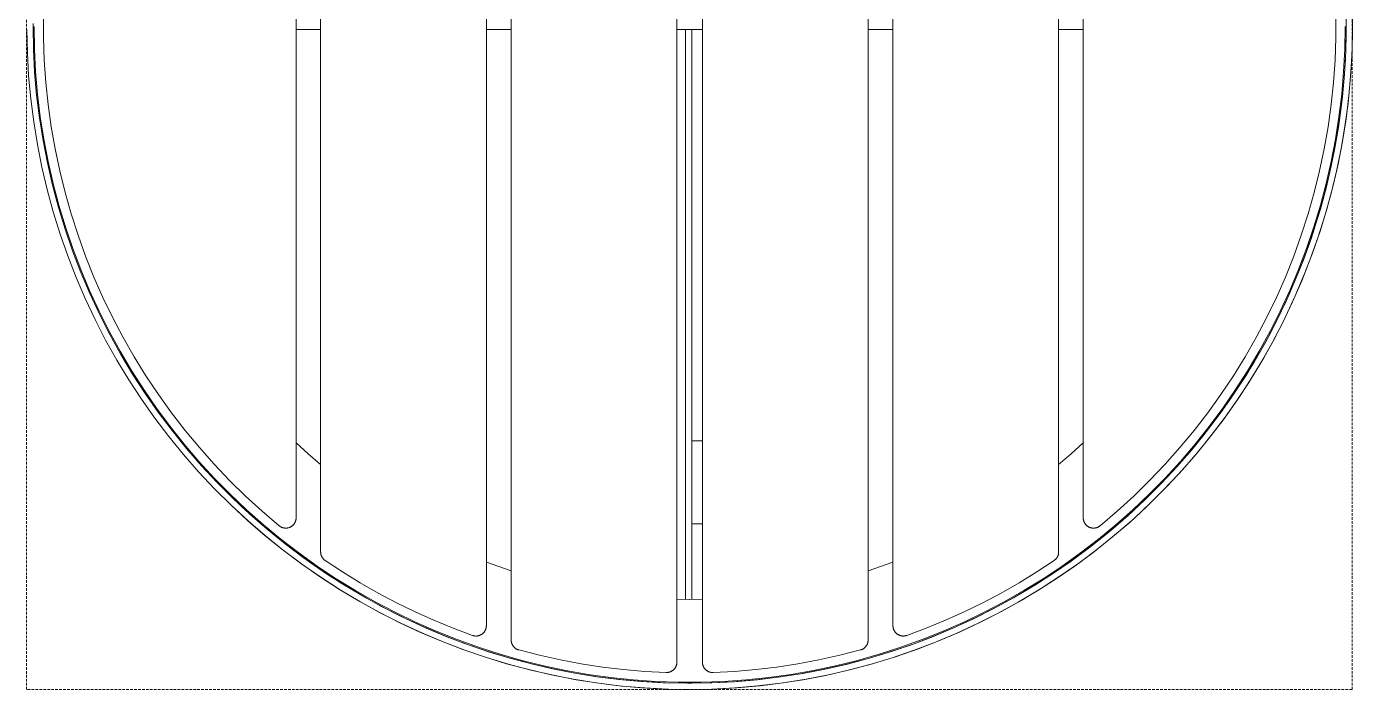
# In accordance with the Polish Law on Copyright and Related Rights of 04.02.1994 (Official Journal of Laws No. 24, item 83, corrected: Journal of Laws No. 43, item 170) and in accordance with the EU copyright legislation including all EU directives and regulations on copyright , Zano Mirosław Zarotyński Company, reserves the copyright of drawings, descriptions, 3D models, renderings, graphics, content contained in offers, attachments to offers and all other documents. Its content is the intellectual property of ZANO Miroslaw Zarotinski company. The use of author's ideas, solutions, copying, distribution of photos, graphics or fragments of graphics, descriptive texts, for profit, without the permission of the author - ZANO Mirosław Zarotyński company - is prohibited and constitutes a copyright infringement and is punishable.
# Model space of a CAD drawing. Header units: millimetres. Extents: x -93 to 2210, y -85 to 1555.
# Drawn here: x -35 to 605, y -85 to 235 of the extents above; entities that cross this region are included whole.
import ezdxf

# ---------------------------------------------------------------- set-up
doc = ezdxf.new("R2010")
doc.units = ezdxf.units.MM
doc.linetypes.add('HIDDEN', pattern=[1.905, 1.27, -0.635])
doc.layers.add('ZANO_R', color=7, linetype='Continuous', lineweight=0)
doc.layers.add('ZANO_R_przerywana', color=7, linetype='HIDDEN', lineweight=0)

msp = doc.modelspace()

# ---------------------------------------------------------------- linework, layer by layer
at = {"layer": 'ZANO_R'}
for p, q in [((278.83, -72.07), (278.83, 541.54)), ((291.14, 541.54), (291.14, -72.07)), ((198.83, 530.85), (198.83, -61.39)), ((371.14, -61.39), (371.14, 530.85)), ((186.83, -54.47), (186.83, 523.94)), ((383.14, 523.94), (383.14, -54.47)), ((106.83, 488.35), (106.83, -18.88)), ((463.14, -18.88), (463.14, 488.35)), ((94.99, -2.38), (94.99, 471.85)), ((474.99, 471.85), (474.99, -2.38)), ((601.82, 244.96), (601.99, 233.9)), ((604.8, 245.79), (604.99, 234.64)), ((-26.97, 229.33), (-26.97, 240.13)), ((596.94, 240.13), (596.94, 229.33)), ((601.93, 240.7), (601.95, 229.72)), ((604.91, 241.93), (604.96, 230.84)), ((-34.76, 222.09), (-35.01, 233.24)), ((-32.01, 236.24), (-32.01, 233.24)), ((-31.82, 223.68), (-32.01, 234.73)), ((-31.51, 233.24), (-32.01, 233.24)), ((-31.32, 223.81), (-31.51, 234.73)), ((106.83, 233.24), (94.99, 233.24)), ((198.83, 233.24), (186.83, 233.24)), ((291.14, 233.24), (278.83, 233.24)), ((282.99, -41.76), (282.99, 233.24)), ((285.99, 233.24), (285.99, -41.77)), ((383.14, 233.24), (371.14, 233.24)), ((474.99, 233.24), (463.14, 233.24)), ((601.49, 234.73), (601.3, 223.81)), ((601.98, 233.24), (601.48, 233.24)), ((601.99, 233.9), (601.76, 222.85)), ((604.96, 230.84), (604.64, 219.75)), ((604.99, 234.64), (604.79, 223.49)), ((604.99, 233.24), (604.98, 233.24)), ((604.99, 236.24), (604.99, 233.24)), ((-26.59, 218.54), (-26.97, 229.33)), ((596.94, 229.33), (596.57, 218.54)), ((601.95, 229.72), (601.58, 218.75)), ((-34.13, 210.95), (-34.76, 222.09)), ((-31.24, 212.64), (-31.82, 223.68)), ((-30.76, 212.9), (-31.32, 223.81)), ((-25.85, 207.77), (-26.59, 218.54)), ((596.57, 218.54), (595.82, 207.77)), ((601.3, 223.81), (600.73, 212.9)), ((601.58, 218.75), (600.84, 207.8)), ((601.76, 222.85), (601.16, 211.81)), ((604.64, 219.75), (603.93, 208.68)), ((604.79, 223.49), (604.2, 212.36)), ((-30.28, 201.62), (-31.24, 212.64)), ((-29.82, 202.01), (-30.76, 212.9)), ((600.73, 212.9), (599.79, 202.01)), ((601.16, 211.81), (600.17, 200.8)), ((604.2, 212.36), (603.23, 201.25)), ((-33.11, 199.85), (-34.13, 210.95)), ((-24.73, 197.03), (-25.85, 207.77)), ((595.82, 207.77), (594.7, 197.03)), ((600.84, 207.8), (599.72, 196.88)), ((603.93, 208.68), (602.83, 197.64)), ((-31.7, 188.79), (-33.11, 199.85)), ((-28.93, 190.65), (-30.28, 201.62)), ((-28.5, 191.17), (-29.82, 202.01)), ((599.79, 202.01), (598.47, 191.17)), ((600.17, 200.8), (598.79, 189.83)), ((603.23, 201.25), (601.87, 190.18)), ((-23.24, 186.34), (-24.73, 197.03)), ((594.7, 197.03), (593.21, 186.34)), ((599.72, 196.88), (598.22, 186)), ((602.83, 197.64), (601.35, 186.65)), ((-29.9, 177.78), (-31.7, 188.79)), ((-27.2, 179.73), (-28.93, 190.65)), ((-26.81, 180.37), (-28.5, 191.17)), ((-21.38, 175.7), (-23.24, 186.34)), ((593.21, 186.34), (591.35, 175.7)), ((598.22, 186), (596.34, 175.19)), ((598.47, 191.17), (596.78, 180.37)), ((598.79, 189.83), (597.03, 178.91)), ((601.35, 186.65), (599.5, 175.71)), ((601.87, 190.18), (600.13, 179.16)), ((-25.1, 168.88), (-27.2, 179.73)), ((-24.75, 169.64), (-26.81, 180.37)), ((596.78, 180.37), (594.72, 169.64)), ((-27.73, 166.84), (-29.9, 177.78)), ((-19.15, 165.13), (-21.38, 175.7)), ((591.35, 175.7), (589.13, 165.13)), ((596.34, 175.19), (594.1, 164.44)), ((597.03, 178.91), (594.9, 168.07)), ((599.5, 175.71), (597.26, 164.85)), ((600.13, 179.16), (598, 168.22)), ((-25.17, 155.99), (-27.73, 166.84)), ((-22.61, 158.11), (-25.1, 168.88)), ((-22.32, 158.99), (-24.75, 169.64)), ((594.72, 169.64), (592.29, 158.99)), ((594.9, 168.07), (592.39, 157.3)), ((598, 168.22), (595.49, 157.35)), ((-16.56, 154.65), (-19.15, 165.13)), ((589.13, 165.13), (586.54, 154.65)), ((594.1, 164.44), (591.48, 153.78)), ((597.26, 164.85), (594.65, 154.07)), ((-22.24, 145.23), (-25.17, 155.99)), ((-19.75, 147.43), (-22.61, 158.11)), ((-19.52, 148.43), (-22.32, 158.99)), ((-13.61, 144.27), (-16.56, 154.65)), ((586.54, 154.65), (583.58, 144.27)), ((591.48, 153.78), (588.49, 143.22)), ((592.29, 158.99), (589.49, 148.43)), ((592.39, 157.3), (589.5, 146.63)), ((594.65, 154.07), (591.67, 143.38)), ((595.49, 157.35), (592.61, 146.58)), ((-16.52, 136.85), (-19.75, 147.43)), ((-16.36, 137.97), (-19.52, 148.43)), ((589.49, 148.43), (586.33, 137.97)), ((-18.93, 134.58), (-22.24, 145.23)), ((-10.3, 133.99), (-13.61, 144.27)), ((583.58, 144.27), (580.27, 133.99)), ((588.49, 143.22), (585.14, 132.77)), ((589.5, 146.63), (586.24, 136.06)), ((591.67, 143.38), (588.32, 132.81)), ((592.61, 146.58), (589.35, 135.91)), ((-15.26, 124.05), (-18.93, 134.58)), ((-12.93, 126.4), (-16.52, 136.85)), ((-12.84, 127.63), (-16.36, 137.97)), ((586.24, 136.06), (582.62, 125.62)), ((586.33, 137.97), (582.81, 127.63)), ((589.35, 135.91), (585.72, 125.37)), ((-6.64, 123.83), (-10.3, 133.99)), ((580.27, 133.99), (576.61, 123.83)), ((585.14, 132.77), (581.43, 122.43)), ((588.32, 132.81), (584.61, 122.36)), ((-11.22, 113.65), (-15.26, 124.05)), ((-8.97, 116.08), (-12.93, 126.4)), ((-8.96, 117.41), (-12.84, 127.63)), ((-2.62, 113.81), (-6.64, 123.83)), ((576.61, 123.83), (572.6, 113.81)), ((581.43, 122.43), (577.36, 112.24)), ((582.62, 125.62), (578.63, 115.31)), ((582.81, 127.63), (578.94, 117.41)), ((584.61, 122.36), (580.53, 112.04)), ((585.72, 125.37), (581.73, 114.96)), ((-4.65, 105.9), (-8.97, 116.08)), ((-4.74, 107.33), (-8.96, 117.41)), ((578.63, 115.31), (574.29, 105.14)), ((578.94, 117.41), (574.71, 107.33)), ((-6.82, 103.4), (-11.22, 113.65)), ((1.73, 103.93), (-2.62, 113.81)), ((572.6, 113.81), (568.24, 103.93)), ((577.36, 112.24), (572.95, 102.19)), ((580.53, 112.04), (576.1, 101.87)), ((581.73, 114.96), (577.37, 104.69)), ((-2.07, 93.32), (-6.82, 103.4)), ((-0.17, 97.41), (-4.74, 107.33)), ((0.02, 95.88), (-4.65, 105.9)), ((6.43, 94.2), (1.73, 103.93)), ((568.24, 103.93), (563.55, 94.2)), ((574.29, 105.14), (569.59, 95.13)), ((574.71, 107.33), (570.14, 97.41)), ((577.37, 104.69), (572.66, 94.58)), ((4.74, 87.65), (-0.17, 97.41)), ((570.14, 97.41), (565.23, 87.65)), ((572.95, 102.19), (568.18, 92.3)), ((576.1, 101.87), (571.32, 91.86)), ((3.03, 83.4), (-2.07, 93.32)), ((5.03, 86.02), (0.02, 95.88)), ((11.46, 84.65), (6.43, 94.2)), ((563.55, 94.2), (558.52, 84.65)), ((568.18, 92.3), (563.08, 82.58)), ((569.59, 95.13), (564.55, 85.29)), ((571.32, 91.86), (566.2, 82.02)), ((572.66, 94.58), (567.6, 84.64)), ((8.48, 73.67), (3.03, 83.4)), ((9.98, 78.06), (4.74, 87.65)), ((10.39, 76.35), (5.03, 86.02)), ((16.82, 75.27), (11.46, 84.65)), ((558.52, 84.65), (553.16, 75.27)), ((564.55, 85.29), (559.17, 75.63)), ((565.23, 87.65), (559.99, 78.06)), ((567.6, 84.64), (562.2, 74.88)), ((15.56, 68.66), (9.98, 78.06)), ((559.99, 78.06), (554.42, 68.66)), ((563.08, 82.58), (557.65, 73.04)), ((566.2, 82.02), (560.74, 72.37)), ((14.26, 64.13), (8.48, 73.67)), ((16.08, 66.87), (10.39, 76.35)), ((22.49, 66.09), (16.82, 75.27)), ((553.16, 75.27), (547.48, 66.09)), ((557.65, 73.04), (551.89, 63.69)), ((559.17, 75.63), (553.46, 66.17)), ((560.74, 72.37), (554.94, 62.91)), ((562.2, 74.88), (556.47, 65.32)), ((20.37, 54.8), (14.26, 64.13)), ((21.45, 59.46), (15.56, 68.66)), ((22.09, 57.6), (16.08, 66.87)), ((28.49, 57.11), (22.49, 66.09)), ((547.48, 66.09), (541.49, 57.11)), ((553.46, 66.17), (547.42, 56.91)), ((554.42, 68.66), (548.53, 59.46)), ((556.47, 65.32), (550.4, 55.97)), ((27.66, 50.47), (21.45, 59.46)), ((548.53, 59.46), (542.32, 50.47)), ((551.89, 63.69), (545.8, 54.56)), ((554.94, 62.91), (548.83, 53.66)), ((26.8, 45.69), (20.37, 54.8)), ((28.43, 48.54), (22.09, 57.6)), ((34.79, 48.34), (28.49, 57.11)), ((541.49, 57.11), (535.19, 48.34)), ((545.8, 54.56), (539.41, 45.63)), ((547.42, 56.91), (541.06, 47.87)), ((548.83, 53.66), (542.39, 44.62)), ((550.4, 55.97), (544.01, 46.83)), ((33.54, 36.81), (26.8, 45.69)), ((34.17, 41.7), (27.66, 50.47)), ((35.08, 39.71), (28.43, 48.54)), ((41.39, 39.79), (34.79, 48.34)), ((535.19, 48.34), (528.59, 39.79)), ((539.41, 45.63), (532.71, 36.94)), ((541.06, 47.87), (534.38, 39.05)), ((542.32, 50.47), (535.81, 41.7)), ((544.01, 46.83), (537.3, 37.91)), ((40.98, 33.16), (34.17, 41.7)), ((42.03, 31.11), (35.08, 39.71)), ((48.28, 31.48), (41.39, 39.79)), ((528.59, 39.79), (521.7, 31.48)), ((534.38, 39.05), (527.41, 30.48)), ((535.81, 41.7), (528.99, 33.16)), ((542.39, 44.62), (535.65, 35.81)), ((40.59, 28.17), (33.54, 36.81)), ((48.08, 24.85), (40.98, 33.16)), ((100.83, 28.48), (94.99, 33.85)), ((291.14, 34.73), (285.99, 34.73)), ((474.99, 33.85), (469.14, 28.48)), ((528.99, 33.16), (521.89, 24.85)), ((532.71, 36.94), (525.71, 28.48)), ((535.65, 35.81), (528.6, 27.25)), ((537.3, 37.91), (530.29, 29.24)), ((47.94, 19.78), (40.59, 28.17)), ((49.28, 22.76), (42.03, 31.11)), ((55.45, 23.41), (48.28, 31.48)), ((106.83, 23.28), (100.83, 28.48)), ((469.14, 28.48), (463.14, 23.28)), ((521.7, 31.48), (514.52, 23.41)), ((525.71, 28.48), (518.43, 20.27)), ((527.41, 30.48), (520.14, 22.15)), ((528.6, 27.25), (521.27, 18.93)), ((530.29, 29.24), (522.98, 20.82)), ((55.57, 11.65), (47.94, 19.78)), ((55.47, 16.8), (48.08, 24.85)), ((56.82, 14.67), (49.28, 22.76)), ((62.9, 15.59), (55.45, 23.41)), ((514.52, 23.41), (507.07, 15.59)), ((518.43, 20.27), (510.86, 12.31)), ((520.14, 22.15), (512.58, 14.08)), ((521.89, 24.85), (514.51, 16.8)), ((522.98, 20.82), (515.38, 12.66)), ((63.13, 9.01), (55.47, 16.8)), ((64.63, 6.85), (56.82, 14.67)), ((70.62, 8.04), (62.9, 15.59)), ((507.07, 15.59), (499.36, 8.04)), ((512.58, 14.08), (504.75, 6.27)), ((514.51, 16.8), (506.85, 9.01)), ((521.27, 18.93), (513.65, 10.87)), ((63.48, 3.79), (55.57, 11.65)), ((63.66, 3.62), (55.8, 11.41)), ((68.55, 3.12), (60.83, 10.58)), ((71.05, 1.49), (63.13, 9.01)), ((72.71, -0.7), (64.63, 6.85)), ((78.59, 0.76), (70.62, 8.04)), ((499.36, 8.04), (491.38, 0.76)), ((506.85, 9.01), (498.92, 1.49)), ((510.86, 12.31), (503.02, 4.63)), ((513.65, 10.87), (505.75, 3.08)), ((515.38, 12.66), (507.51, 4.76)), ((71.67, -3.79), (63.48, 3.79)), ((71.78, -3.89), (63.66, 3.62)), ((76.52, -4.08), (68.55, 3.12)), ((79.23, -5.76), (71.05, 1.49)), ((86.81, -6.24), (78.59, 0.76)), ((491.38, 0.76), (483.16, -6.24)), ((498.92, 1.49), (490.75, -5.76)), ((503.02, 4.63), (494.93, -2.78)), ((504.75, 6.27), (496.65, -1.25)), ((505.75, 3.08), (497.59, -4.43)), ((507.51, 4.76), (499.36, -2.85)), ((80.11, -11.08), (71.67, -3.79)), ((80.15, -11.12), (71.78, -3.89)), ((81.05, -7.95), (72.71, -0.7)), ((84.73, -11), (76.52, -4.08)), ((87.65, -12.72), (79.23, -5.76)), ((86.95, -6.35), (86.81, -6.24)), ((87.09, -6.46), (86.95, -6.35)), ((93.08, -6.31), (92.94, -6.42)), ((93.22, -6.2), (93.08, -6.31)), ((93.35, -6.09), (93.22, -6.2)), ((93.47, -5.97), (93.35, -6.09)), ((93.6, -5.84), (93.47, -5.97)), ((93.71, -5.72), (93.6, -5.84)), ((93.83, -5.59), (93.71, -5.72)), ((93.94, -5.45), (93.83, -5.59)), ((94.04, -5.31), (93.94, -5.45)), ((94.14, -5.17), (94.04, -5.31)), ((94.23, -5.02), (94.14, -5.17)), ((94.32, -4.87), (94.23, -5.02)), ((94.41, -4.72), (94.32, -4.87)), ((94.49, -4.57), (94.41, -4.72)), ((94.56, -4.41), (94.49, -4.57)), ((94.63, -4.25), (94.56, -4.41)), ((94.69, -4.09), (94.63, -4.25)), ((94.74, -3.92), (94.69, -4.09)), ((94.8, -3.76), (94.74, -3.92)), ((94.84, -3.59), (94.8, -3.76)), ((94.88, -3.42), (94.84, -3.59)), ((94.91, -3.25), (94.88, -3.42)), ((94.94, -3.08), (94.91, -3.25)), ((94.96, -2.9), (94.94, -3.08)), ((94.98, -2.73), (94.96, -2.9)), ((94.99, -2.38), (94.98, -2.56)), ((94.98, -2.56), (94.98, -2.73)), ((285.99, -5.27), (291.14, -5.27)), ((474.99, -2.56), (474.99, -2.38)), ((475, -2.73), (474.99, -2.56)), ((475.01, -2.9), (475, -2.73)), ((475.04, -3.08), (475.01, -2.9)), ((475.06, -3.25), (475.04, -3.08)), ((475.1, -3.42), (475.06, -3.25)), ((475.13, -3.59), (475.1, -3.42)), ((475.18, -3.76), (475.13, -3.59)), ((475.23, -3.92), (475.18, -3.76)), ((475.29, -4.09), (475.23, -3.92)), ((475.35, -4.25), (475.29, -4.09)), ((475.42, -4.41), (475.35, -4.25)), ((475.49, -4.57), (475.42, -4.41)), ((475.57, -4.72), (475.49, -4.57)), ((475.65, -4.87), (475.57, -4.72)), ((475.74, -5.02), (475.65, -4.87)), ((475.84, -5.17), (475.74, -5.02)), ((475.93, -5.31), (475.84, -5.17)), ((476.04, -5.45), (475.93, -5.31)), ((476.15, -5.59), (476.04, -5.45)), ((476.26, -5.72), (476.15, -5.59)), ((476.38, -5.84), (476.26, -5.72)), ((476.5, -5.97), (476.38, -5.84)), ((476.63, -6.09), (476.5, -5.97)), ((476.76, -6.2), (476.63, -6.09)), ((476.89, -6.31), (476.76, -6.2)), ((477.03, -6.42), (476.89, -6.31)), ((490.75, -5.76), (482.32, -12.72)), ((483.03, -6.35), (482.89, -6.46)), ((483.16, -6.24), (483.03, -6.35)), ((494.93, -2.78), (486.58, -9.91)), ((496.65, -1.25), (488.29, -8.49)), ((497.59, -4.43), (489.17, -11.66)), ((499.36, -2.85), (490.95, -10.18)), ((88.8, -18.07), (80.11, -11.08)), ((88.77, -18.05), (80.15, -11.12)), ((89.63, -14.92), (81.05, -7.95)), ((93.17, -17.64), (84.73, -11)), ((87.23, -6.55), (87.09, -6.46)), ((87.38, -6.65), (87.23, -6.55)), ((87.53, -6.74), (87.38, -6.65)), ((87.68, -6.82), (87.53, -6.74)), ((96.31, -19.38), (87.65, -12.72)), ((87.84, -6.9), (87.68, -6.82)), ((87.99, -6.97), (87.84, -6.9)), ((88.15, -7.03), (87.99, -6.97)), ((88.32, -7.1), (88.15, -7.03)), ((88.48, -7.15), (88.32, -7.1)), ((88.65, -7.2), (88.48, -7.15)), ((88.82, -7.24), (88.65, -7.2)), ((88.99, -7.28), (88.82, -7.24)), ((89.16, -7.31), (88.99, -7.28)), ((89.33, -7.34), (89.16, -7.31)), ((89.5, -7.36), (89.33, -7.34)), ((89.67, -7.37), (89.5, -7.36)), ((89.85, -7.38), (89.67, -7.37)), ((90.02, -7.38), (89.85, -7.38)), ((90.2, -7.38), (90.02, -7.38)), ((90.37, -7.37), (90.2, -7.38)), ((90.54, -7.35), (90.37, -7.37)), ((90.71, -7.33), (90.54, -7.35)), ((90.89, -7.3), (90.71, -7.33)), ((91.06, -7.27), (90.89, -7.3)), ((91.23, -7.23), (91.06, -7.27)), ((91.39, -7.18), (91.23, -7.23)), ((91.56, -7.13), (91.39, -7.18)), ((91.72, -7.07), (91.56, -7.13)), ((91.88, -7.01), (91.72, -7.07)), ((92.04, -6.94), (91.88, -7.01)), ((92.2, -6.87), (92.04, -6.94)), ((92.36, -6.79), (92.2, -6.87)), ((92.51, -6.7), (92.36, -6.79)), ((92.66, -6.61), (92.51, -6.7)), ((92.8, -6.52), (92.66, -6.61)), ((92.94, -6.42), (92.8, -6.52)), ((482.32, -12.72), (473.66, -19.38)), ((477.17, -6.52), (477.03, -6.42)), ((477.32, -6.61), (477.17, -6.52)), ((477.47, -6.7), (477.32, -6.61)), ((477.62, -6.79), (477.47, -6.7)), ((477.77, -6.87), (477.62, -6.79)), ((477.93, -6.94), (477.77, -6.87)), ((478.09, -7.01), (477.93, -6.94)), ((486.58, -9.91), (477.98, -16.74)), ((478.25, -7.07), (478.09, -7.01)), ((478.42, -7.13), (478.25, -7.07)), ((478.58, -7.18), (478.42, -7.13)), ((478.75, -7.23), (478.58, -7.18)), ((478.92, -7.27), (478.75, -7.23)), ((479.09, -7.3), (478.92, -7.27)), ((479.26, -7.33), (479.09, -7.3)), ((479.43, -7.35), (479.26, -7.33)), ((479.61, -7.37), (479.43, -7.35)), ((479.78, -7.38), (479.61, -7.37)), ((488.29, -8.49), (479.69, -15.43)), ((479.95, -7.38), (479.78, -7.38)), ((480.13, -7.38), (479.95, -7.38)), ((480.3, -7.37), (480.13, -7.38)), ((480.47, -7.36), (480.3, -7.37)), ((480.65, -7.34), (480.47, -7.36)), ((489.17, -11.66), (480.51, -18.59)), ((480.82, -7.31), (480.65, -7.34)), ((480.99, -7.28), (480.82, -7.31)), ((481.16, -7.24), (480.99, -7.28)), ((481.33, -7.2), (481.16, -7.24)), ((481.49, -7.15), (481.33, -7.2)), ((481.66, -7.1), (481.49, -7.15)), ((481.82, -7.03), (481.66, -7.1)), ((481.98, -6.97), (481.82, -7.03)), ((482.14, -6.9), (481.98, -6.97)), ((482.3, -6.82), (482.14, -6.9)), ((490.95, -10.18), (482.29, -17.2)), ((482.45, -6.74), (482.3, -6.82)), ((482.6, -6.65), (482.45, -6.74)), ((482.74, -6.55), (482.6, -6.65)), ((482.89, -6.46), (482.74, -6.55)), ((97.62, -24.68), (88.77, -18.05)), ((97.72, -24.75), (88.8, -18.07)), ((98.46, -21.58), (89.63, -14.92)), ((101.83, -24), (93.17, -17.64)), ((106.83, -18.88), (106.84, -19.05)), ((106.84, -19.05), (106.85, -19.23)), ((463.14, -19.05), (463.13, -19.23)), ((463.14, -18.88), (463.14, -19.05)), ((477.98, -16.74), (469.16, -23.28)), ((479.69, -15.43), (470.85, -22.07)), ((480.51, -18.59), (471.61, -25.21)), ((482.29, -17.2), (473.39, -23.93)), ((105.2, -25.74), (96.31, -19.38)), ((106.7, -31), (97.62, -24.68)), ((106.88, -31.12), (97.72, -24.75)), ((107.51, -27.93), (98.46, -21.58)), ((110.69, -30.05), (101.83, -24)), ((106.85, -19.23), (106.86, -19.4)), ((106.86, -19.4), (106.88, -19.57)), ((106.88, -19.57), (106.91, -19.74)), ((106.91, -19.74), (106.94, -19.91)), ((106.94, -19.91), (106.98, -20.08)), ((106.98, -20.08), (107.03, -20.25)), ((107.03, -20.25), (107.08, -20.42)), ((107.08, -20.42), (107.13, -20.58)), ((107.13, -20.58), (107.19, -20.74)), ((107.19, -20.74), (107.26, -20.9)), ((107.26, -20.9), (107.34, -21.06)), ((107.34, -21.06), (107.41, -21.22)), ((107.41, -21.22), (107.5, -21.37)), ((107.5, -21.37), (107.59, -21.52)), ((107.59, -21.52), (107.68, -21.66)), ((107.68, -21.66), (107.78, -21.81)), ((107.78, -21.81), (107.88, -21.95)), ((107.88, -21.95), (107.99, -22.08)), ((107.99, -22.08), (108.11, -22.21)), ((108.11, -22.21), (108.22, -22.34)), ((108.22, -22.34), (108.35, -22.46)), ((108.35, -22.46), (108.47, -22.58)), ((108.47, -22.58), (108.6, -22.7)), ((108.6, -22.7), (108.74, -22.81)), ((108.74, -22.81), (108.88, -22.91)), ((108.88, -22.91), (109.02, -23.01)), ((117.37, -28.52), (109.02, -23.01)), ((192.81, -25.95), (186.83, -23.76)), ((383.14, -23.76), (377.17, -25.95)), ((460.96, -23.01), (452.61, -28.52)), ((469.16, -23.28), (460.12, -29.5)), ((461.1, -22.91), (460.96, -23.01)), ((461.24, -22.81), (461.1, -22.91)), ((461.37, -22.7), (461.24, -22.81)), ((461.5, -22.58), (461.37, -22.7)), ((461.63, -22.46), (461.5, -22.58)), ((461.75, -22.34), (461.63, -22.46)), ((461.87, -22.21), (461.75, -22.34)), ((470.85, -22.07), (461.78, -28.39)), ((461.98, -22.08), (461.87, -22.21)), ((462.09, -21.95), (461.98, -22.08)), ((462.2, -21.81), (462.09, -21.95)), ((462.29, -21.66), (462.2, -21.81)), ((462.39, -21.52), (462.29, -21.66)), ((462.48, -21.37), (462.39, -21.52)), ((462.56, -21.22), (462.48, -21.37)), ((471.61, -25.21), (462.49, -31.52)), ((462.64, -21.06), (462.56, -21.22)), ((462.71, -20.9), (462.64, -21.06)), ((462.78, -20.74), (462.71, -20.9)), ((462.84, -20.58), (462.78, -20.74)), ((462.9, -20.42), (462.84, -20.58)), ((462.95, -20.25), (462.9, -20.42)), ((462.99, -20.08), (462.95, -20.25)), ((463.03, -19.91), (462.99, -20.08)), ((463.07, -19.74), (463.03, -19.91)), ((463.09, -19.57), (463.07, -19.74)), ((463.11, -19.4), (463.09, -19.57)), ((463.13, -19.23), (463.11, -19.4)), ((473.39, -23.93), (464.26, -30.33)), ((473.66, -19.38), (464.78, -25.74)), ((114.29, -31.79), (105.2, -25.74)), ((115.99, -37), (106.7, -31)), ((116.25, -37.16), (106.88, -31.12)), ((116.78, -33.96), (107.51, -27.93)), ((119.76, -35.8), (110.69, -30.05)), ((123.59, -37.52), (114.29, -31.79)), ((125.89, -33.75), (117.37, -28.52)), ((198.83, -28), (192.81, -25.95)), ((377.17, -25.95), (371.14, -28)), ((452.61, -28.52), (444.08, -33.75)), ((455.68, -31.79), (446.38, -37.52)), ((460.12, -29.5), (450.86, -35.4)), ((461.78, -28.39), (452.49, -34.4)), ((462.49, -31.52), (453.16, -37.52)), ((464.26, -30.33), (454.92, -36.42)), ((464.78, -25.74), (455.68, -31.79)), ((125.48, -42.68), (115.99, -37)), ((125.83, -42.88), (116.25, -37.16)), ((126.25, -39.66), (116.78, -33.96)), ((129.02, -41.24), (119.76, -35.8)), ((133.09, -42.93), (123.59, -37.52)), ((134.58, -38.71), (125.89, -33.75)), ((444.08, -33.75), (435.39, -38.71)), ((446.38, -37.52), (436.89, -42.93)), ((450.86, -35.4), (441.41, -40.99)), ((452.49, -34.4), (443.01, -40.07)), ((453.16, -37.52), (443.62, -43.18)), ((454.92, -36.42), (445.37, -42.18)), ((135.16, -48.02), (125.48, -42.68)), ((135.6, -48.26), (125.83, -42.88)), ((135.91, -45.03), (126.25, -39.66)), ((138.45, -46.37), (129.02, -41.24)), ((142.76, -48.01), (133.09, -42.93)), ((143.43, -43.38), (134.58, -38.71)), ((152.41, -47.77), (143.43, -43.38)), ((284.99, -41.77), (278.83, -41.7)), ((291.14, -41.7), (284.99, -41.77)), ((426.55, -43.38), (417.56, -47.77)), ((435.39, -38.71), (426.55, -43.38)), ((436.89, -42.93), (427.21, -48.01)), ((441.41, -40.99), (431.77, -46.24)), ((443.01, -40.07), (433.33, -45.42)), ((443.62, -43.18), (433.89, -48.51)), ((445.37, -42.18), (435.62, -47.6)), ((145.02, -53.03), (135.16, -48.02)), ((145.55, -53.29), (135.6, -48.26)), ((145.76, -50.06), (135.91, -45.03)), ((148.06, -51.17), (138.45, -46.37)), ((152.61, -52.75), (142.76, -48.01)), ((155.77, -54.74), (145.76, -50.06)), ((157.82, -55.64), (148.06, -51.17)), ((161.54, -51.87), (152.41, -47.77)), ((417.56, -47.77), (408.44, -51.87)), ((421.95, -51.15), (411.97, -55.72)), ((423.47, -50.42), (413.44, -55.07)), ((427.21, -48.01), (417.37, -52.75)), ((431.77, -46.24), (421.95, -51.15)), ((433.33, -45.42), (423.47, -50.42)), ((433.89, -48.51), (423.99, -53.5)), ((435.62, -47.6), (425.69, -52.67)), ((155.05, -57.7), (145.02, -53.03)), ((155.67, -57.97), (145.55, -53.29)), ((162.61, -57.15), (152.61, -52.75)), ((165.95, -59.07), (155.77, -54.74)), ((167.73, -59.78), (157.82, -55.64)), ((170.79, -55.68), (161.54, -51.87)), ((172.76, -61.2), (162.61, -57.15)), ((180.16, -59.18), (170.79, -55.68)), ((185.67, -57.68), (185.78, -57.54)), ((185.78, -57.54), (185.89, -57.4)), ((185.89, -57.4), (185.99, -57.26)), ((185.99, -57.26), (186.08, -57.11)), ((186.08, -57.11), (186.17, -56.96)), ((186.17, -56.96), (186.25, -56.81)), ((186.25, -56.81), (186.33, -56.66)), ((186.33, -56.66), (186.41, -56.5)), ((186.41, -56.5), (186.47, -56.34)), ((186.47, -56.34), (186.53, -56.18)), ((186.53, -56.18), (186.59, -56.01)), ((186.59, -56.01), (186.64, -55.85)), ((186.64, -55.85), (186.69, -55.68)), ((186.69, -55.68), (186.73, -55.51)), ((186.73, -55.51), (186.76, -55.34)), ((186.76, -55.34), (186.79, -55.17)), ((186.79, -55.17), (186.81, -54.99)), ((186.81, -54.99), (186.82, -54.82)), ((186.82, -54.82), (186.83, -54.65)), ((186.83, -54.65), (186.83, -54.47)), ((383.14, -54.47), (383.14, -54.65)), ((383.14, -54.65), (383.15, -54.82)), ((383.15, -54.82), (383.17, -54.99)), ((383.17, -54.99), (383.19, -55.17)), ((383.19, -55.17), (383.22, -55.34)), ((383.22, -55.34), (383.25, -55.51)), ((383.25, -55.51), (383.29, -55.68)), ((383.29, -55.68), (383.33, -55.85)), ((383.33, -55.85), (383.38, -56.01)), ((383.38, -56.01), (383.44, -56.18)), ((383.44, -56.18), (383.5, -56.34)), ((383.5, -56.34), (383.57, -56.5)), ((383.57, -56.5), (383.64, -56.66)), ((383.64, -56.66), (383.72, -56.81)), ((383.72, -56.81), (383.81, -56.96)), ((383.81, -56.96), (383.9, -57.11)), ((383.9, -57.11), (383.99, -57.26)), ((383.99, -57.26), (384.09, -57.4)), ((384.09, -57.4), (384.19, -57.54)), ((384.19, -57.54), (384.3, -57.68)), ((399.19, -55.68), (389.82, -59.18)), ((407.37, -57.15), (397.22, -61.2)), ((408.44, -51.87), (399.19, -55.68)), ((411.97, -55.72), (401.84, -59.94)), ((413.44, -55.07), (403.26, -59.38)), ((415.59, -57.4), (405.33, -61.77)), ((417.37, -52.75), (407.37, -57.15)), ((423.99, -53.5), (413.91, -58.15)), ((425.69, -52.67), (415.59, -57.4)), ((165.23, -62.01), (155.05, -57.7)), ((165.95, -62.3), (155.67, -57.97)), ((175.56, -65.98), (165.23, -62.01)), ((176.26, -63.04), (165.95, -59.07)), ((176.37, -66.27), (165.95, -62.3)), ((177.77, -63.58), (167.73, -59.78)), ((183.04, -64.9), (172.76, -61.2)), ((186.71, -66.65), (176.26, -63.04)), ((187.93, -67.04), (177.77, -63.58)), ((180.16, -59.18), (180.32, -59.24)), ((180.32, -59.24), (180.49, -59.29)), ((180.49, -59.29), (180.66, -59.33)), ((180.66, -59.33), (180.83, -59.37)), ((180.83, -59.37), (181, -59.4)), ((181, -59.4), (181.17, -59.43)), ((181.17, -59.43), (181.34, -59.45)), ((181.34, -59.45), (181.52, -59.46)), ((181.52, -59.46), (181.69, -59.47)), ((181.69, -59.47), (181.86, -59.47)), ((181.86, -59.47), (182.04, -59.47)), ((182.04, -59.47), (182.21, -59.46)), ((182.21, -59.46), (182.38, -59.44)), ((182.38, -59.44), (182.56, -59.42)), ((182.56, -59.42), (182.73, -59.39)), ((182.73, -59.39), (182.9, -59.36)), ((182.9, -59.36), (183.07, -59.32)), ((183.07, -59.32), (183.23, -59.27)), ((183.23, -59.27), (183.4, -59.22)), ((183.4, -59.22), (183.57, -59.16)), ((183.57, -59.16), (183.73, -59.1)), ((183.73, -59.1), (183.89, -59.03)), ((183.89, -59.03), (184.04, -58.96)), ((184.04, -58.96), (184.2, -58.88)), ((184.2, -58.88), (184.35, -58.79)), ((184.35, -58.79), (184.5, -58.7)), ((184.5, -58.7), (184.64, -58.61)), ((184.64, -58.61), (184.79, -58.51)), ((184.79, -58.51), (184.93, -58.4)), ((184.93, -58.4), (185.06, -58.29)), ((185.06, -58.29), (185.19, -58.18)), ((185.19, -58.18), (185.32, -58.06)), ((185.32, -58.06), (185.44, -57.94)), ((185.44, -57.94), (185.56, -57.81)), ((185.56, -57.81), (185.67, -57.68)), ((198.83, -61.39), (198.84, -61.56)), ((198.84, -61.56), (198.85, -61.73)), ((198.85, -61.73), (198.86, -61.9)), ((198.86, -61.9), (198.88, -62.07)), ((198.88, -62.07), (198.91, -62.24)), ((198.91, -62.24), (198.94, -62.41)), ((198.94, -62.41), (198.98, -62.58)), ((198.98, -62.58), (199.02, -62.74)), ((199.02, -62.74), (199.07, -62.91)), ((199.07, -62.91), (199.13, -63.07)), ((199.13, -63.07), (199.19, -63.23)), ((199.19, -63.23), (199.25, -63.39)), ((199.25, -63.39), (199.32, -63.55)), ((199.32, -63.55), (199.4, -63.7)), ((199.4, -63.7), (199.48, -63.85)), ((199.48, -63.85), (199.57, -64)), ((199.57, -64), (199.66, -64.14)), ((370.31, -64.14), (370.41, -64)), ((370.41, -64), (370.49, -63.85)), ((370.49, -63.85), (370.57, -63.7)), ((370.57, -63.7), (370.65, -63.55)), ((370.65, -63.55), (370.72, -63.39)), ((370.72, -63.39), (370.79, -63.23)), ((370.79, -63.23), (370.85, -63.07)), ((370.85, -63.07), (370.9, -62.91)), ((370.9, -62.91), (370.95, -62.74)), ((370.95, -62.74), (371, -62.58)), ((371, -62.58), (371.04, -62.41)), ((371.04, -62.41), (371.07, -62.24)), ((371.07, -62.24), (371.09, -62.07)), ((371.09, -62.07), (371.11, -61.9)), ((371.11, -61.9), (371.13, -61.73)), ((371.13, -61.73), (371.14, -61.56)), ((371.14, -61.56), (371.14, -61.39)), ((391.57, -63.81), (381.17, -67.32)), ((392.93, -63.32), (382.47, -66.91)), ((384.3, -57.68), (384.42, -57.81)), ((384.42, -57.81), (384.53, -57.94)), ((384.53, -57.94), (384.66, -58.06)), ((384.66, -58.06), (384.78, -58.18)), ((384.78, -58.18), (384.91, -58.29)), ((384.91, -58.29), (385.05, -58.4)), ((385.05, -58.4), (385.19, -58.51)), ((385.19, -58.51), (385.33, -58.61)), ((385.33, -58.61), (385.48, -58.7)), ((385.48, -58.7), (385.62, -58.79)), ((385.62, -58.79), (385.78, -58.88)), ((385.78, -58.88), (385.93, -58.96)), ((385.93, -58.96), (386.09, -59.03)), ((386.09, -59.03), (386.25, -59.1)), ((386.25, -59.1), (386.41, -59.16)), ((386.41, -59.16), (386.57, -59.22)), ((386.57, -59.22), (386.74, -59.27)), ((386.74, -59.27), (386.91, -59.32)), ((386.91, -59.32), (387.08, -59.36)), ((397.22, -61.2), (386.94, -64.9)), ((387.08, -59.36), (387.25, -59.39)), ((387.25, -59.39), (387.42, -59.42)), ((387.42, -59.42), (387.59, -59.44)), ((387.59, -59.44), (387.76, -59.46)), ((387.76, -59.46), (387.94, -59.47)), ((387.94, -59.47), (388.11, -59.47)), ((388.11, -59.47), (388.29, -59.47)), ((388.29, -59.47), (388.46, -59.46)), ((388.46, -59.46), (388.63, -59.45)), ((388.63, -59.45), (388.81, -59.43)), ((388.81, -59.43), (388.98, -59.4)), ((388.98, -59.4), (389.15, -59.37)), ((389.15, -59.37), (389.32, -59.33)), ((389.32, -59.33), (389.49, -59.29)), ((389.49, -59.29), (389.65, -59.24)), ((389.65, -59.24), (389.82, -59.18)), ((401.84, -59.94), (391.57, -63.81)), ((403.26, -59.38), (392.93, -63.32)), ((403.68, -62.44), (393.31, -66.37)), ((405.33, -61.77), (394.93, -65.79)), ((413.91, -58.15), (403.68, -62.44)), ((186.02, -69.58), (175.56, -65.98)), ((186.92, -69.87), (176.37, -66.27)), ((193.44, -68.24), (183.04, -64.9)), ((196.59, -72.82), (186.02, -69.58)), ((197.28, -69.89), (186.71, -66.65)), ((197.6, -73.1), (186.92, -69.87)), ((198.21, -70.16), (187.93, -67.04)), ((203.95, -71.22), (193.44, -68.24)), ((207.96, -72.77), (197.28, -69.89)), ((208.58, -72.92), (198.21, -70.16)), ((199.66, -64.14), (199.76, -64.28)), ((199.76, -64.28), (199.86, -64.42)), ((199.86, -64.42), (199.97, -64.56)), ((199.97, -64.56), (200.08, -64.69)), ((200.08, -64.69), (200.19, -64.81)), ((200.19, -64.81), (200.31, -64.94)), ((200.31, -64.94), (200.44, -65.06)), ((200.44, -65.06), (200.56, -65.17)), ((200.56, -65.17), (200.7, -65.28)), ((200.7, -65.28), (200.83, -65.39)), ((200.83, -65.39), (200.97, -65.49)), ((200.97, -65.49), (201.11, -65.58)), ((201.11, -65.58), (201.26, -65.67)), ((201.26, -65.67), (201.41, -65.76)), ((201.41, -65.76), (201.56, -65.84)), ((201.56, -65.84), (201.71, -65.92)), ((201.71, -65.92), (201.87, -65.99)), ((201.87, -65.99), (202.03, -66.05)), ((202.03, -66.05), (202.19, -66.11)), ((202.19, -66.11), (202.35, -66.16)), ((202.35, -66.16), (202.52, -66.21)), ((212.5, -68.77), (202.52, -66.21)), ((222.56, -70.99), (212.5, -68.77)), ((357.48, -68.77), (347.42, -70.99)), ((367.46, -66.21), (357.48, -68.77)), ((371.89, -70.12), (361.21, -72.97)), ((376.54, -68.24), (366.02, -71.22)), ((367.46, -66.21), (367.62, -66.16)), ((367.62, -66.16), (367.79, -66.11)), ((367.79, -66.11), (367.95, -66.05)), ((367.95, -66.05), (368.11, -65.99)), ((368.11, -65.99), (368.26, -65.92)), ((368.26, -65.92), (368.42, -65.84)), ((368.42, -65.84), (368.57, -65.76)), ((368.57, -65.76), (368.72, -65.67)), ((368.72, -65.67), (368.86, -65.58)), ((368.86, -65.58), (369.01, -65.49)), ((369.01, -65.49), (369.14, -65.39)), ((369.14, -65.39), (369.28, -65.28)), ((369.28, -65.28), (369.41, -65.17)), ((369.41, -65.17), (369.54, -65.06)), ((369.54, -65.06), (369.66, -64.94)), ((369.66, -64.94), (369.78, -64.81)), ((369.78, -64.81), (369.9, -64.69)), ((369.9, -64.69), (370.01, -64.56)), ((370.01, -64.56), (370.12, -64.42)), ((370.12, -64.42), (370.22, -64.28)), ((370.22, -64.28), (370.31, -64.14)), ((381.17, -67.32), (370.65, -70.47)), ((382.47, -66.91), (371.89, -70.12)), ((382.81, -69.95), (372.19, -73.16)), ((384.39, -69.44), (373.73, -72.72)), ((386.94, -64.9), (376.54, -68.24)), ((393.31, -66.37), (382.81, -69.95)), ((394.93, -65.79), (384.39, -69.44)), ((207.27, -75.69), (196.59, -72.82)), ((208.38, -75.96), (197.6, -73.1)), ((214.56, -73.83), (203.95, -71.22)), ((218.05, -78.19), (207.27, -75.69)), ((218.73, -75.26), (207.96, -72.77)), ((219.25, -78.44), (208.38, -75.96)), ((219.05, -75.33), (208.58, -72.92)), ((225.25, -76.08), (214.56, -73.83)), ((229.58, -77.39), (218.73, -75.26)), ((229.59, -77.39), (219.05, -75.33)), ((232.68, -72.88), (222.56, -70.99)), ((236.02, -77.96), (225.25, -76.08)), ((242.87, -74.43), (232.68, -72.88)), ((253.1, -75.65), (242.87, -74.43)), ((263.37, -76.53), (253.1, -75.65)), ((273.66, -77.07), (263.37, -76.53)), ((275.34, -76.84), (275.5, -76.78)), ((275.5, -76.78), (275.66, -76.72)), ((275.66, -76.72), (275.82, -76.66)), ((275.82, -76.66), (275.98, -76.59)), ((275.98, -76.59), (276.13, -76.51)), ((276.13, -76.51), (276.28, -76.43)), ((276.28, -76.43), (276.43, -76.34)), ((276.43, -76.34), (276.57, -76.25)), ((276.57, -76.25), (276.71, -76.16)), ((276.71, -76.16), (276.85, -76.06)), ((276.85, -76.06), (276.99, -75.95)), ((276.99, -75.95), (277.12, -75.84)), ((277.12, -75.84), (277.24, -75.73)), ((277.24, -75.73), (277.37, -75.61)), ((277.37, -75.61), (277.49, -75.49)), ((277.49, -75.49), (277.6, -75.36)), ((277.6, -75.36), (277.71, -75.23)), ((277.71, -75.23), (277.82, -75.09)), ((277.82, -75.09), (277.92, -74.96)), ((277.92, -74.96), (278.01, -74.81)), ((278.01, -74.81), (278.1, -74.67)), ((278.1, -74.67), (278.19, -74.52)), ((278.19, -74.52), (278.27, -74.37)), ((278.27, -74.37), (278.35, -74.22)), ((278.35, -74.22), (278.42, -74.06)), ((278.42, -74.06), (278.48, -73.91)), ((278.48, -73.91), (278.55, -73.75)), ((278.55, -73.75), (278.6, -73.58)), ((278.6, -73.58), (278.65, -73.42)), ((278.65, -73.42), (278.69, -73.25)), ((278.69, -73.25), (278.73, -73.09)), ((278.73, -73.09), (278.76, -72.92)), ((278.76, -72.92), (278.79, -72.75)), ((278.79, -72.75), (278.81, -72.58)), ((278.81, -72.58), (278.82, -72.41)), ((278.82, -72.41), (278.83, -72.24)), ((278.83, -72.24), (278.83, -72.07)), ((291.14, -72.07), (291.14, -72.24)), ((291.14, -72.24), (291.15, -72.41)), ((291.15, -72.41), (291.17, -72.58)), ((291.17, -72.58), (291.19, -72.75)), ((291.19, -72.75), (291.21, -72.92)), ((291.21, -72.92), (291.25, -73.09)), ((291.25, -73.09), (291.28, -73.25)), ((291.28, -73.25), (291.33, -73.42)), ((291.33, -73.42), (291.38, -73.58)), ((291.38, -73.58), (291.43, -73.75)), ((291.43, -73.75), (291.49, -73.91)), ((291.49, -73.91), (291.56, -74.06)), ((291.56, -74.06), (291.63, -74.22)), ((291.63, -74.22), (291.7, -74.37)), ((291.7, -74.37), (291.78, -74.52)), ((291.78, -74.52), (291.87, -74.67)), ((291.87, -74.67), (291.96, -74.81)), ((291.96, -74.81), (292.06, -74.96)), ((292.06, -74.96), (292.16, -75.09)), ((292.16, -75.09), (292.26, -75.23)), ((292.26, -75.23), (292.37, -75.36)), ((292.37, -75.36), (292.49, -75.49)), ((292.49, -75.49), (292.61, -75.61)), ((292.61, -75.61), (292.73, -75.73)), ((292.73, -75.73), (292.86, -75.84)), ((292.86, -75.84), (292.99, -75.95)), ((292.99, -75.95), (293.12, -76.06)), ((293.12, -76.06), (293.26, -76.16)), ((293.26, -76.16), (293.4, -76.25)), ((293.4, -76.25), (293.55, -76.34)), ((293.55, -76.34), (293.7, -76.43)), ((293.7, -76.43), (293.85, -76.51)), ((293.85, -76.51), (294, -76.59)), ((294, -76.59), (294.15, -76.66)), ((294.15, -76.66), (294.31, -76.72)), ((294.31, -76.72), (294.47, -76.78)), ((294.47, -76.78), (294.63, -76.84)), ((306.61, -76.53), (296.32, -77.07)), ((316.87, -75.65), (306.61, -76.53)), ((327.1, -74.43), (316.87, -75.65)), ((337.29, -72.88), (327.1, -74.43)), ((344.72, -76.08), (333.96, -77.96)), ((347.42, -70.99), (337.29, -72.88)), ((349.32, -75.67), (338.54, -77.71)), ((350.44, -75.44), (339.58, -77.53)), ((355.42, -73.83), (344.72, -76.08)), ((360.03, -73.26), (349.32, -75.67)), ((361.21, -72.97), (350.44, -75.44)), ((361.47, -75.99), (350.66, -78.46)), ((362.97, -75.62), (352.1, -78.15)), ((366.02, -71.22), (355.42, -73.83)), ((370.65, -70.47), (360.03, -73.26)), ((372.19, -73.16), (361.47, -75.99)), ((373.73, -72.72), (362.97, -75.62)), ((228.9, -80.31), (218.05, -78.19)), ((230.2, -80.54), (219.25, -78.44)), ((239.82, -82.06), (228.9, -80.31)), ((240.5, -79.13), (229.58, -77.39)), ((240.19, -79.09), (229.59, -77.39)), ((241.22, -82.26), (230.2, -80.54)), ((246.84, -79.46), (236.02, -77.96)), ((250.8, -83.44), (239.82, -82.06)), ((250.84, -80.42), (240.19, -79.09)), ((251.47, -80.49), (240.5, -79.13)), ((252.29, -83.59), (241.22, -82.26)), ((257.71, -80.59), (246.84, -79.46)), ((261.54, -81.4), (250.84, -80.42)), ((262.48, -81.47), (251.47, -80.49)), ((268.61, -81.34), (257.71, -80.59)), ((272.26, -82.01), (261.54, -81.4)), ((273.52, -82.06), (262.48, -81.47)), ((279.52, -81.72), (268.61, -81.34)), ((282.99, -82.26), (272.26, -82.01)), ((284.57, -82.27), (273.52, -82.06)), ((273.66, -77.07), (273.83, -77.07)), ((273.83, -77.07), (274, -77.07)), ((274, -77.07), (274.17, -77.06)), ((274.17, -77.06), (274.34, -77.04)), ((274.34, -77.04), (274.51, -77.02)), ((274.51, -77.02), (274.68, -77)), ((274.68, -77), (274.84, -76.97)), ((274.84, -76.97), (275.01, -76.93)), ((275.01, -76.93), (275.18, -76.89)), ((275.18, -76.89), (275.34, -76.84)), ((290.45, -81.72), (279.52, -81.72)), ((282.99, -82.26), (282.99, -81.76)), ((285.99, -82.26), (283.9, -82.26)), ((294.88, -82.11), (283.91, -82.27)), ((295.63, -82.09), (284.57, -82.27)), ((285.99, -81.77), (285.99, -82.26)), ((301.37, -81.34), (290.45, -81.72)), ((294.63, -76.84), (294.8, -76.89)), ((294.8, -76.89), (294.96, -76.93)), ((305.85, -81.58), (294.88, -82.11)), ((294.96, -76.93), (295.13, -76.97)), ((295.13, -76.97), (295.3, -77)), ((295.3, -77), (295.47, -77.02)), ((295.47, -77.02), (295.64, -77.04)), ((306.67, -81.52), (295.63, -82.09)), ((295.64, -77.04), (295.81, -77.06)), ((295.81, -77.06), (295.98, -77.07)), ((295.98, -77.07), (296.15, -77.07)), ((296.15, -77.07), (296.32, -77.07)), ((312.27, -80.59), (301.37, -81.34)), ((316.79, -80.67), (305.85, -81.58)), ((317.68, -80.58), (306.67, -81.52)), ((323.14, -79.46), (312.27, -80.59)), ((327.69, -79.38), (316.79, -80.67)), ((328.66, -79.24), (317.68, -80.58)), ((328.8, -82.25), (317.79, -83.58)), ((330.15, -82.06), (319.08, -83.45)), ((333.96, -77.96), (323.14, -79.46)), ((338.54, -77.71), (327.69, -79.38)), ((339.58, -77.53), (328.66, -79.24)), ((339.76, -80.54), (328.8, -82.25)), ((341.16, -80.3), (330.15, -82.06)), ((350.66, -78.46), (339.76, -80.54)), ((352.1, -78.15), (341.16, -80.3)), ((261.81, -84.43), (250.8, -83.44)), ((263.4, -84.54), (252.29, -83.59)), ((272.86, -85.04), (261.81, -84.43)), ((274.54, -85.1), (263.4, -84.54)), ((283.91, -85.27), (272.86, -85.04)), ((285.69, -85.27), (274.54, -85.1)), ((282.99, -85.26), (282.99, -85.26)), ((283.91, -85.26), (282.99, -85.26)), ((295.66, -85.09), (284.57, -85.27)), ((296.84, -85.05), (285.69, -85.27)), ((306.74, -84.53), (295.66, -85.09)), ((307.98, -84.44), (296.84, -85.05)), ((317.79, -83.58), (306.74, -84.53)), ((319.08, -83.45), (307.98, -84.44))]:
    msp.add_line(p, q, dxfattribs=at)
at = {"layer": 'ZANO_R_przerywana'}
for points in [[(-35.17, -85.26), (-35.17, 554.74)], [(604.83, -85.26), (604.83, 554.74)], [(604.83, -85.26), (-35.17, -85.26)]]:
    msp.add_lwpolyline(points, dxfattribs=at)

doc.saveas('drawing.dxf')
